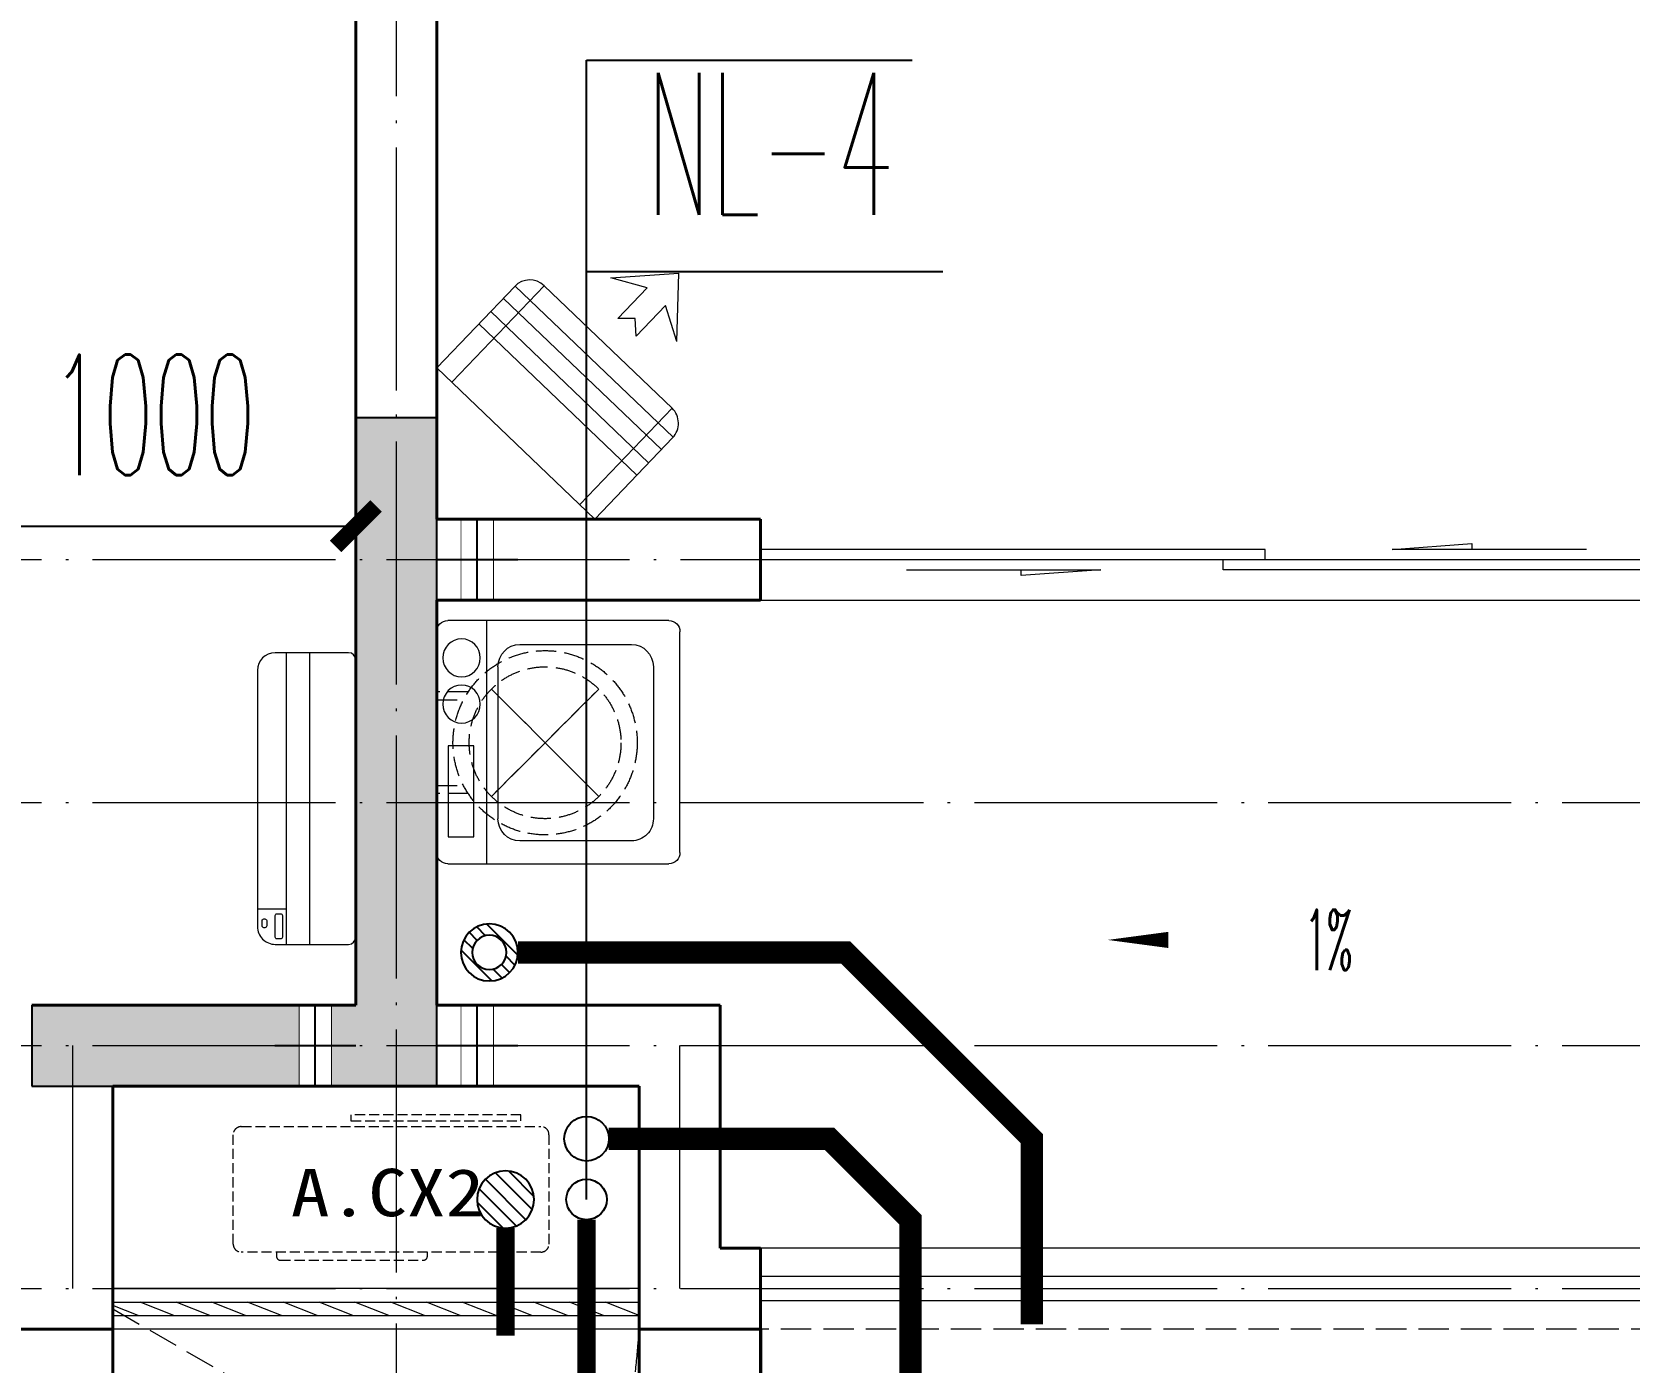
# Model space of a CAD drawing. Extents: x 27938 to 650306, y -92720 to 1524912.
# Drawn here: x 288117 to 292062, y 672976 to 676260 of the extents above; entities that cross this region are included whole.
import ezdxf

# ---------------------------------------------------------------- set-up
doc = ezdxf.new("R2010")
doc.units = 0
doc.header["$LTSCALE"] = 1000
doc.header["$MEASUREMENT"] = 0
for name, pattern in [('$1$DASH', [0.35, 0.25, -0.1]), ('DASH', [0.35, 0.25, -0.1]), ('DOTE', [2.42, 2, -0.2, 0.02, -0.2])]:
    doc.linetypes.add(name, pattern=pattern)
for name, color, linetype in [('COLUMN', 9, 'Continuous'), ('DIM_凝结', 3, 'Continuous'), ('DIM_污水', 3, 'Continuous'), ('EQUIP_地漏', 7, 'Continuous'), ('PIPE-凝结', 150, 'N'), ('PIPE-污水', 2, 'W'), ('TWT_DIM', 3, 'Continuous'), ('VPIPE-凝结', 150, 'Continuous'), ('VPIPE-污水', 2, 'W'), ('机电标识类', 1, 'Continuous')]:
    doc.layers.add(name, color=color, linetype=linetype)
for name, color, linetype, lineweight in [('DOTE', 19, 'DOTE', 9), ('LVTRY', 1, 'Continuous', 13), ('PUB_HATCH', 8, 'Continuous', 9), ('WALL', 9, 'Continuous', 40), ('WINDOW', 8, 'Continuous', 15), ('平面-排水沟', 86, 'Continuous', 15), ('平面-栏杆', 135, 'Continuous', 15), ('平面-看线', 45, 'Continuous', 15), ('平面-空调室内机', 176, 'Continuous', 9), ('平面-空调预留孔', 173, 'Continuous', 15), ('空调', 76, 'Continuous', 13), ('粉刷', 251, 'Continuous', 9)]:
    doc.layers.add(name, color=color, linetype=linetype, lineweight=lineweight)
doc.styles.add('_TCH_DIM', font='SIMPLEX.shx', dxfattribs={"width": 0.6, "oblique": 10, "bigfont": 'hztxt.shx'})
doc.styles.add('_TCH_DIM_T3', font='SIMPLEX.shx', dxfattribs={"width": 0.494118, "bigfont": 'GBCBIG.shx'})
doc.styles.add('_TWT_SERIAL', font='simplex.shx', dxfattribs={"width": 0.6, "oblique": 10, "height": 3, "bigfont": 'aadri.shx'})
doc.styles.get("Standard").update_dxf_attribs({"font": 'gbenor.shx', "bigfont": 'gbcbig.shx'})
doc.styles.add('黑体', font='simhei.ttf')
doc.linetypes.add('N', pattern='A,3,-0.2,["N",Standard,S=0.25,R=0,X=-0.1,Y=-0.115],-0.2', length=3.4)
doc.linetypes.add('W', pattern='A,3,-0.2,["W",Standard,S=0.25,R=0,X=-0.1,Y=-0.115],-0.2', length=3.4)
doc.dimstyles.new('_TWT_ARCH&&100', dxfattribs={"dimtxt": 297.5, "dimasz": 100, "dimexe": 250, "dimexo": 300, "dimgap": 126.25, "dimtad": 1, "dimdec": 0, "dimzin": 0, "dimdsep": 46, "dimtxsty": '_TCH_DIM_T3', "dimblk": 'ARCHTICK', "dimcen": 0.09, "dimclrt": 7, "dimazin": 2, "dimtfac": 1, "dimtdec": 0, "dimtix": 1, "dimtmove": 2, "dimatfit": 3, "dimfxl": 1, "dimtolj": 1, "dimtzin": 0, "dimarcsym": 0})

# ---------------------------------------------------------------- blocks, each defined once
blk = doc.blocks.new('gdfgdgdgr')
at = {"layer": 'PUB_HATCH'}
blk.add_hatch(color=256, dxfattribs=at).paths.add_polyline_path([(493277.6, 520713.9), (493277.6, 520513.9), (494277.6, 520513.9), (494277.6, 522163.9), (494077.6, 522163.9), (494077.6, 520713.9)])
at = {"layer": 'COLUMN', "color": 8}
for p, q in [((494277.6, 522163.9), (494077.6, 522163.9)), ((494077.6, 522163.9), (494077.6, 520713.9)), ((494277.6, 520513.9), (494277.6, 522163.9)), ((493277.6, 520713.9), (493277.6, 520513.9)), ((494077.6, 520713.9), (493277.6, 520713.9)), ((493277.6, 520513.9), (494277.6, 520513.9))]:
    blk.add_line(p, q, dxfattribs=at)
blk = doc.blocks.new('RECTANG')
at = {"color": 0}
for p, q in [((1, 1), (0, 1)), ((0, 1), (0, 0)), ((1, 0), (1, 1)), ((0, 0), (1, 0))]:
    blk.add_line(p, q, dxfattribs=at)
blk = doc.blocks.new('洗衣机')
at = {"layer": 'LVTRY', "color": 0}
for p, q in [((3791567.4, 243472.1), (3791021, 243472.1)), ((3791116.5, 243472.1), (3791116.5, 242871.5)), ((3790993.7, 243444.5), (3790993.7, 242899.1)), ((3791199, 243412.7), (3791474.9, 243412.7)), ((3791594.6, 242899.1), (3791594.6, 243444.5)), ((3791145.1, 242982.5), (3791145.1, 243358)), ((3791528.8, 243358), (3791528.8, 242982.5)), ((3791474.9, 242927.8), (3791199, 242927.8)), ((3791021, 242871.5), (3791567.4, 242871.5))]:
    blk.add_line(p, q, dxfattribs=at)
at = {"layer": 'LVTRY', "color": 0, "extrusion": (0, 0, -1)}
for centre, major_axis, start_param, end_param in [((3791021, 243444.5), (0, 27.6), -1.570796, 0), ((3791567.4, 243444.5), (0, 27.6), 0, 1.570796), ((3791055.1, 243379.8), (0, 46.9), 3.141593, 9.424778), ((3791199, 243358), (0, 54.7), 4.712389, 6.283185), ((3791474.9, 243358), (0, 54.7), 0, 1.570796), ((3791055.1, 243265.7), (0, 46.9), 3.141593, 9.424778), ((3791199, 242982.5), (0, 54.7), 3.141593, 4.712389), ((3791474.9, 242982.5), (0, 54.7), 1.570796, 3.141593), ((3791021, 242899.1), (0, 27.6), 3.141593, 4.712389), ((3791567.4, 242899.1), (0, 27.6), 1.570796, 3.141593)]:
    blk.add_ellipse(centre, major_axis=major_axis, ratio=0.986385, start_param=start_param, end_param=end_param, dxfattribs=at)
at = {"layer": 'LVTRY', "color": 8, "xscale": 63.25620569481588, "yscale": 224.5369532744355, "zscale": 64.12934308941763, "rotation": 180}
blk.add_blockref('RECTANG', (3791085.2, 243162.4), dxfattribs=at)
blk = doc.blocks.new('dnfhfn')
at = {"color": 0, "linetype": '$1$DASH', "ltscale": 0.2}
for p, q in [((101.9, 495, 0), (121.9, 495, 0)), ((101.9, 417.2, 0), (101.9, 495, 0)), ((121.9, 495, 0), (121.9, 429, 0)), ((353.1, 495, 0), (333.1, 495, 0)), ((333.1, 495, 0), (333.1, 429, 0)), ((353.1, 417.2, 0), (353.1, 495, 0))]:
    blk.add_line(p, q, dxfattribs=at)
at = {"color": 0, "linetype": '$1$DASH', "ltscale": 0.2, "elevation": 0}
for points in [[(94.9, 360.1), (94.9, 360.1), (360.1, 94.9), (360.1, 94.9)], [(360.1, 360.1), (94.9, 94.9), (94.9, 94.9), (360.1, 360.1)]]:
    blk.add_lwpolyline(points, close=True, dxfattribs=at)
at = {"color": 0, "linetype": '$1$DASH', "ltscale": 0.2}
for radius in [227.5, 187.5]:
    blk.add_circle((227.5, 227.5, 0), radius, dxfattribs=at)
blk = doc.blocks.new('ferre')
at = {"layer": '平面-空调预留孔', "color": 0, "linetype": 'DASH', "ltscale": 0.1}
for p, q in [((93392.7, 115403.5), (93392.7, 115393.5)), ((93765.6, 115393.5), (93765.6, 115403.5)), ((93402.7, 115383.5), (93755.6, 115383.5))]:
    blk.add_line(p, q, dxfattribs=at)
blk.add_lwpolyline([(94045.9, 115403.5), (93305.9, 115403.5, -0.414214), (93285.9, 115423.5), (93285.9, 115693.5, -0.414214), (93305.9, 115713.5), (94045.9, 115713.5, -0.414214), (94065.9, 115693.5), (94065.9, 115423.5, -0.414214)], format="xyb", close=True, dxfattribs=at)
blk.add_lwpolyline([(93996.7, 115742.6), (93576.8, 115742.6), (93576.8, 115727.5), (93996.7, 115727.5)], close=True, dxfattribs=at)
for centre, start, end in [((93402.7, 115393.5), 180, 270), ((93755.6, 115393.5), 270, 0)]:
    blk.add_arc(centre, 10, start, end, dxfattribs=at)
at = {"layer": '平面-空调预留孔', "color": 0, "linetype": 'DASH', "ltscale": 0.1, "style": '黑体', "width": 1.2}
blk.add_text('A.CX2', height=117.05, dxfattribs=at).set_placement((93428.3, 115492.1))
blk = doc.blocks.new('fergve')
at = {"layer": '平面-空调预留孔', "color": 8, "linetype": 'DASH', "ltscale": 0.1}
blk.add_blockref('ferre', (25670, -60415.8), dxfattribs=at)
blk = doc.blocks.new('dasdasf1sa2f31as32f')
at = {"color": 0}
for p, q in [((-116, 585.6), (43.3, 640.5)), ((82.7, 476.6), (43.3, 640.5)), ((-22.8, 585.5), (-116, 585.6)), ((-22.8, 585.5), (-73.4, 493.2)), ((32.4, 555.1), (-18.1, 462.9)), ((82.7, 476.6), (32.4, 555.1)), ((-269.8, 524.3), (-427.7, 236.5)), ((-269.8, 524.3), (113.7, 314)), ((-473.5, 259.7), (-339.5, 504)), ((134.6, 245.5), (-338.8, 505.1)), ((-31.3, 504.4), (-73.4, 493.2)), ((-18.1, 462.9), (-31.3, 504.4)), ((114.7, 208.4), (-359.1, 468.2)), ((92.6, 168.8), (-380.9, 428.5)), ((72.3, 131.9), (-401.1, 391.6)), ((113.7, 314), (-44.2, 26.2)), ((0, 0), (-473.5, 259.7)), ((134, 244.4), (0, 0))]:
    blk.add_line(p, q, dxfattribs=at)
for centre, start, end in [((-294.5, 479.4), 61.2593, 151.2593), ((89, 269), 331.2593, 61.2593)]:
    blk.add_arc(centre, 51.3, start, end, dxfattribs=at)
blk = doc.blocks.new('dongkong')
at = {"color": 0}
blk.add_wipeout([(-603756, 210771), (-603756, 210570.8), (-603836, 210570.8), (-603836, 210771)], dxfattribs=at)
at = {"layer": '机电标识类', "color": 0, "linetype": 'DASH', "ltscale": 400}
for p, q in [((-603796, 210771), (-603796, 210570.8)), ((-603896, 210670.7), (-603696, 210670.7))]:
    blk.add_line(p, q, dxfattribs=at)
at = {"layer": '空调', "color": 0, "linetype": 'DASH', "const_width": 2}
blk.add_lwpolyline([(-603756, 210771), (-603756, 210570.8), (-603836, 210570.8), (-603836, 210771)], close=True, dxfattribs=at)
blk = doc.blocks.new('A$C001338C2')
at = {"color": 0}
for p, q in [((845, 303.6), (55, 303.6)), ((109.1, 214.8), (109.1, 303.6)), ((0, 248.6), (0, 22)), ((900, 22), (900, 248.6)), ((22, 0), (878, 0))]:
    blk.add_line(p, q, dxfattribs=at)
at = {"color": 0, "lineweight": 5}
for p, q in [((900, 214.8), (0, 214.8)), ((900, 143.2), (0, 143.2))]:
    blk.add_line(p, q, dxfattribs=at)
at = {"color": 0}
for points in [[(89.2, 226.4), (22.2, 226.4, -0.414214), (16.7, 231.9), (16.7, 243.1, -0.414214), (22.2, 248.6), (89.2, 248.6, -0.414214), (94.7, 243.1), (94.7, 231.9, -0.414214)], [(73.1, 275), (56.8, 275, -0.414214), (51.3, 280.5), (51.3, 283.4, -0.414214), (56.8, 288.9), (73.1, 288.9, -0.414214), (78.6, 283.4), (78.6, 280.5, -0.414214)]]:
    blk.add_lwpolyline(points, format="xyb", close=True, dxfattribs=at)
for centre, radius, start, end in [((55, 248.6), 55, 90, 180), ((845, 248.6), 55, 360, 90), ((22, 22), 22, 180, 270), ((878, 22), 22, 270, 360)]:
    blk.add_arc(centre, radius, start, end, dxfattribs=at)
blk = doc.blocks.new('GDRDADWDAD')
at = {"layer": 'DOTE', "linetype": 'DOTE', "ltscale": 0.3}
for p, q in [((289016.6, 681057.2), (289016.6, 671157.2)), ((270116.6, 674957.2), (328916.6, 674957.2)), ((270116.6, 674357.2), (328916.6, 674357.2)), ((270116.6, 673757.2), (328916.6, 673757.2)), ((288216.6, 673757.2), (288216.6, 673157.2)), ((289716.6, 673757.2), (289716.6, 673157.2)), ((270116.6, 673157.2), (328916.6, 673157.2))]:
    blk.add_line(p, q, dxfattribs=at)
blk = doc.blocks.new('_ArchTick')
at = {"color": 0, "linetype": 'ByBlock', "const_width": 0.4}
blk.add_lwpolyline([(-0.5, -0.5), (0.5, 0.5)], dxfattribs=at)
blk = doc.blocks.new('*D185')
at = {"layer": 'Defpoints', "color": 0}
for p in [(288916.8, 675039.8), (287916.5, 674193.4), (288916.8, 674193.4)]:
    blk.add_point(p, dxfattribs=at)
at = {"layer": 'TWT_DIM', "color": 0, "lineweight": -2}
for p, q in [((287916.5, 674493.4), (287916.5, 675289.8)), ((288916.8, 674493.4), (288916.8, 675289.8)), ((287916.5, 675039.8), (288916.8, 675039.8))]:
    blk.add_line(p, q, dxfattribs=at)
at = {"layer": 'TWT_DIM', "color": 0, "lineweight": -2, "xscale": 100, "yscale": 100, "zscale": 100, "rotation": 180}
blk.add_blockref('_ArchTick', (287916.5, 675039.8), dxfattribs=at)
at = {"layer": 'TWT_DIM', "color": 0, "lineweight": -2, "xscale": 100, "yscale": 100, "zscale": 100}
blk.add_blockref('_ArchTick', (288916.8, 675039.8), dxfattribs=at)
at = {"layer": 'TWT_DIM', "color": 7, "insert": (288416.6, 675314.8), "char_height": 297.5, "attachment_point": 5, "style": '_TCH_DIM_T3'}
blk.add_mtext('\\A1;1000', dxfattribs=at)
blk = doc.blocks.new('$DorLib2D$00000131')
at = {"color": 0, "linetype": 'Continuous'}
for p, q in [((0.15, 0.125), (0.2319, 0.1973)), ((0.2319, 0.1973), (0.2319, 0.125)), ((-0.5, 0.125), (-0.5, 0)), ((0.0192, 0.125), (-0.5, 0.125)), ((0.0192, 0), (0.0192, 0.125)), ((0.35, 0.125), (0.15, 0.125)), ((-0.5, 0), (0.0192, 0)), ((-0.024, 0), (0.5, 0)), ((-0.024, -0.125), (-0.024, 0)), ((0.5, 0), (0.5, -0.125)), ((-0.35, -0.125), (-0.15, -0.125)), ((-0.2319, -0.1973), (-0.2319, -0.125)), ((-0.15, -0.125), (-0.2319, -0.1973)), ((0.5, -0.125), (-0.024, -0.125))]:
    blk.add_line(p, q, dxfattribs=at)
blk = doc.blocks.new('$WINLIB2D$00000039')
at = {"color": 0}
for points in [[(-0.5, 0.5), (-0.5, -0.5)], [(0.5, 0.5), (-0.5, 0.5)], [(0.5, -0.5), (0.5, 0.5)], [(-0.5, 0.1667), (0.5, 0.1667)], [(-0.3839, -0.1667), (-0.448, 0.1667)], [(-0.3159, -0.1667), (-0.38, 0.1667)], [(-0.2479, -0.1667), (-0.312, 0.1667)], [(-0.1799, -0.1667), (-0.244, 0.1667)], [(-0.1119, -0.1667), (-0.176, 0.1667)], [(-0.0439, -0.1667), (-0.108, 0.1667)], [(0.0241, -0.1667), (-0.04, 0.1667)], [(0.0921, -0.1667), (0.028, 0.1667)], [(0.16, -0.1667), (0.0959, 0.1667)], [(0.228, -0.1667), (0.1639, 0.1667)], [(0.296, -0.1667), (0.2319, 0.1667)], [(0.364, -0.1667), (0.2999, 0.1667)], [(0.432, -0.1667), (0.3679, 0.1667)], [(0.5, -0.1667), (0.4359, 0.1667)], [(-0.4519, -0.1667), (-0.5, 0.0836)], [(-0.5, -0.1667), (0.5, -0.1667)], [(0.5, -0.5), (-0.5, -0.5)]]:
    blk.add_lwpolyline(points, dxfattribs=at)
blk = doc.blocks.new('$TwtSys$00000141')
for p, q in [((-141.3, 11.5), (-15.1, 137.7)), ((-141.3, 11.5), (-15.1, 137.7)), ((-130.8, -52.6), (52.6, 130.8)), ((-130.8, -52.6), (52.6, 130.8)), ((-99.7, -99.7), (99.7, 99.7)), ((-99.7, -99.7), (99.7, 99.7)), ((-48.5, -130.6), (131.4, 49.3)), ((-48.5, -130.6), (131.4, 49.3)), ((17.1, -138.4), (138.4, -17.1)), ((17.1, -138.4), (138.4, -17.1))]:
    blk.add_line(p, q)
blk.add_circle((0, 0), 141)
blk.add_circle((0, 0), 141)
blk = doc.blocks.new('$TwtSys$00000543')
for p, q in [((-140.4, -12.8), (12.8, 140.4)), ((18.7, 82.5), (62.6, 126.4)), ((59.8, 59.8), (99.7, 99.7)), ((-12.8, -140.4), (140.4, 12.8)), ((82.5, 18.7), (126.4, 62.6)), ((-126.4, -62.6), (-82.5, -18.7)), ((-99.7, -99.7), (-59.8, -59.8)), ((-62.6, -126.4), (-18.7, -82.5))]:
    blk.add_line(p, q)
for radius in [141, 84.6]:
    blk.add_circle((0, 0), radius)

msp = doc.modelspace()

# ---------------------------------------------------------------- hatches: boundary and pattern name
at = {"layer": 'PIPE-污水'}
for points in [[(290126.6, 673987.2), (290146, 674006.6), (290138, 674014.7)], [(290126.6, 673987.2), (290126.6, 674014.7), (290138, 674014.7)], [(290086.6, 673527.2), (290086.6, 673554.7), (290098, 673554.7)], [(290086.6, 673527.2), (290106, 673546.6), (290098, 673554.7)], [(290586.6, 673527.2), (290606, 673546.6), (290614.1, 673538.6)], [(290586.6, 673527.2), (290614.1, 673527.2), (290614.1, 673538.6)], [(290286.6, 673327.2), (290306, 673346.6), (290314.1, 673338.6)], [(290286.6, 673327.2), (290314.1, 673327.2), (290314.1, 673338.6)]]:
    msp.add_hatch(color=256, dxfattribs=at).paths.add_polyline_path(points)

# ---------------------------------------------------------------- linework, layer by layer
at = {"color": 8, "const_width": 8}
for points in [[(288316.6, 673057.2), (288316.6, 672907.2), (288016.6, 672907.2), (288016.6, 673057.2)], [(289916.6, 673057.2), (289916.6, 672907.2), (289616.6, 672907.2), (289616.6, 673057.2)]]:
    msp.add_lwpolyline(points, dxfattribs=at)
at = {"layer": 'DIM_凝结'}
for p, q in [((289486.6, 673377.2), (289486.6, 675668.9)), ((289486.6, 675668.9), (290366.7, 675668.9))]:
    msp.add_line(p, q, dxfattribs=at)
at = {"layer": 'DIM_污水'}
for p, q in [((289486.6, 673527.2), (289486.6, 676190.2)), ((289486.6, 676190.2), (290291, 676190.2))]:
    msp.add_line(p, q, dxfattribs=at)
at = {"layer": 'PIPE-凝结', "const_width": 45}
for points in [[(289486.6, 673327.2), (289486.6, 672452.4)], [(289286.6, 673306.7), (289286.6, 673040.7)]]:
    msp.add_lwpolyline(points, dxfattribs=at)
at = {"layer": 'PIPE-污水', "const_width": 55}
for points in [[(289317.1, 673987.2), (290126.6, 673987.2)], [(290586.6, 673527.2), (290126.6, 673987.2)], [(289541.6, 673527.2), (290086.6, 673527.2)], [(290286.6, 673327.2), (290086.6, 673527.2)], [(290586.6, 673527.2), (290586.6, 673069.1)], [(290286.6, 673327.2), (290286.6, 672438.8)]]:
    msp.add_lwpolyline(points, dxfattribs=at)
at = {"layer": 'VPIPE-凝结'}
msp.add_circle((289486.6, 673377.2), 50, dxfattribs=at)
at = {"layer": 'VPIPE-污水'}
msp.add_circle((289486.6, 673527.2), 55, dxfattribs=at)
at = {"layer": 'WALL', "color": 8}
for p, q in [((288916.6, 678057.2), (288916.6, 674957.2)), ((289916.6, 674857.2), (289916.6, 675057.2)), ((289816.6, 673857.2), (289816.6, 673257.2)), ((288316.6, 673657.2), (288316.6, 673157.2)), ((289616.6, 673657.2), (289616.6, 673157.2)), ((289816.6, 673257.2), (289916.6, 673257.2)), ((289916.6, 673257.2), (289916.6, 673057.2)), ((288316.6, 673057.2), (288316.6, 673157.2)), ((289616.6, 673157.2), (289616.6, 673057.2)), ((288016.6, 673057.2), (288216.6, 673057.2)), ((288216.6, 673057.2), (288316.6, 673057.2)), ((289616.6, 673057.2), (289716.6, 673057.2)), ((289716.6, 673057.2), (289916.6, 673057.2))]:
    msp.add_line(p, q, dxfattribs=at)
at = {"layer": 'WINDOW'}
msp.add_line((289916.6, 674857.2), (292316.6, 674857.2), dxfattribs=at)
at = {"layer": 'WINDOW', "color": 8, "linetype": 'DASH', "ltscale": 0.3}
msp.add_lwpolyline([(288316.6, 673107.2), (289442.4, 672457.2, 0.131652), (289616.6, 673107.2)], format="xyb", dxfattribs=at)
at = {"layer": '平面-排水沟', "color": 8}
msp.add_lwpolyline([(291195.4, 674018.1, 0, 0, 0), (290773.9, 674018.1, 0, 40, 0), (290923.9, 674018.1, 0, 0, 0)], format="xyseb", dxfattribs=at)
at = {"layer": '平面-栏杆', "color": 8}
for p, q in [((295816.6, 673187.2), (289916.6, 673187.2)), ((295816.6, 673127.2), (289916.6, 673127.2))]:
    msp.add_line(p, q, dxfattribs=at)
at = {"layer": '平面-看线', "color": 8}
msp.add_line((295816.6, 673257.2), (289916.6, 673257.2), dxfattribs=at)
at = {"layer": '平面-看线', "color": 8, "linetype": 'DASH', "ltscale": 0.3}
msp.add_line((295816.6, 673057.2), (289916.6, 673057.2), dxfattribs=at)

# ---------------------------------------------------------------- block references
at = {"color": 8}
msp.add_blockref('gdfgdgdgr', (-205160.8, 153143.3), dxfattribs=at)
at = {"layer": 'EQUIP_地漏', "xscale": 0.5, "yscale": -0.5, "zscale": 0.5}
for name, p, rotation in [('$TwtSys$00000543', (289246.6, 673987.2), 180), ('$TwtSys$00000141', (289286.6, 673377.2), 359.999999999987)]:
    msp.add_blockref(name, p, dxfattribs=dict(at, rotation=rotation))
at = {"layer": 'WINDOW'}
for name, p, xscale, yscale, zscale in [('$DorLib2D$00000131', (291116.6, 674957.2), 2400, 200, 2400), ('$WINLIB2D$00000039', (288966.6, 673107.2), 1299.999999983003, 100, 1299.999999983003)]:
    msp.add_blockref(name, p, dxfattribs=dict(at, xscale=xscale, yscale=yscale, zscale=zscale))
at = {"layer": '平面-空调预留孔', "color": 8}
for name, p, rotation in [('dasdasf1sa2f31as32f', (289506.8, 675057.2), 344.9999999966897), ('dnfhfn', (289611.7, 674277.5, 0), 90.00000000000001)]:
    msp.add_blockref(name, p, dxfattribs=dict(at, rotation=rotation))
at = {"layer": '平面-空调预留孔', "color": 8, "xscale": 0.800000000046565, "yscale": 0.800000000046565, "zscale": 0.800000000046565, "rotation": 90.00000023343017}
msp.add_blockref('A$C001338C2', (288916.5, 674007.2), dxfattribs=at)
at = {"layer": '平面-空调预留孔', "color": 8}
msp.add_blockref('fergve', (169657.9, 618259.5), dxfattribs=at)
at = {"layer": '粉刷', "color": 8}
msp.add_blockref('洗衣机', (-3501877.2, 431334.8), dxfattribs=at)

# ---------------------------------------------------------------- texts
at = {"layer": 'DIM_凝结', "color": 7, "style": '_TWT_SERIAL', "width": 0.48}
msp.add_text('NL-4', height=350, dxfattribs=at).set_placement((289635, 675808.9))
at = {"layer": '平面-排水沟', "color": 8, "style": '_TCH_DIM', "width": 0.423529}
msp.add_text('1%', height=148.75, dxfattribs=at).set_placement((291260.5, 673943.7))

# ---------------------------------------------------------------- dimensions: what is measured, and where the dimension line sits
at = {"layer": 'TWT_DIM'}
dim = msp.add_aligned_dim(p1=(287916.5, 674193.4), p2=(288916.8, 674193.4), distance=846.4, dimstyle='_TWT_ARCH&&100', dxfattribs=at)
dim.commit()
dim.dimension.update_dxf_attribs({"geometry": '*D185', "text_midpoint": (288416.6, 675314.8)})

# ---------------------------------------------------------------- next in the draw order: block references
at = {"layer": '平面-空调室内机', "color": 8, "ltscale": 0.3, "xscale": -1, "rotation": 180}
for p in [(893012.7, 885627.9), (892612.6, 884428), (893012.7, 884428)]:
    msp.add_blockref('dongkong', p, dxfattribs=at)

# ---------------------------------------------------------------- next in the draw order: linework, layer by layer
at = {"layer": 'WALL', "color": 8}
for p, q in [((289116.6, 678157.2), (289116.6, 675057.2)), ((289916.6, 675057.2), (289116.6, 675057.2)), ((288916.6, 674957.2), (288916.6, 673857.2)), ((289116.6, 674857.2), (289916.6, 674857.2)), ((289116.6, 674857.2), (289116.6, 673857.2)), ((288116.6, 673857.2), (288916.6, 673857.2)), ((289116.6, 673857.2), (289816.6, 673857.2)), ((288316.6, 673657.2), (289016.6, 673657.2)), ((289016.6, 673657.2), (289616.6, 673657.2))]:
    msp.add_line(p, q, dxfattribs=at)

# ---------------------------------------------------------------- next in the draw order: block references
msp.add_blockref('GDRDADWDAD', (0, 0))

doc.saveas('drawing.dxf')
